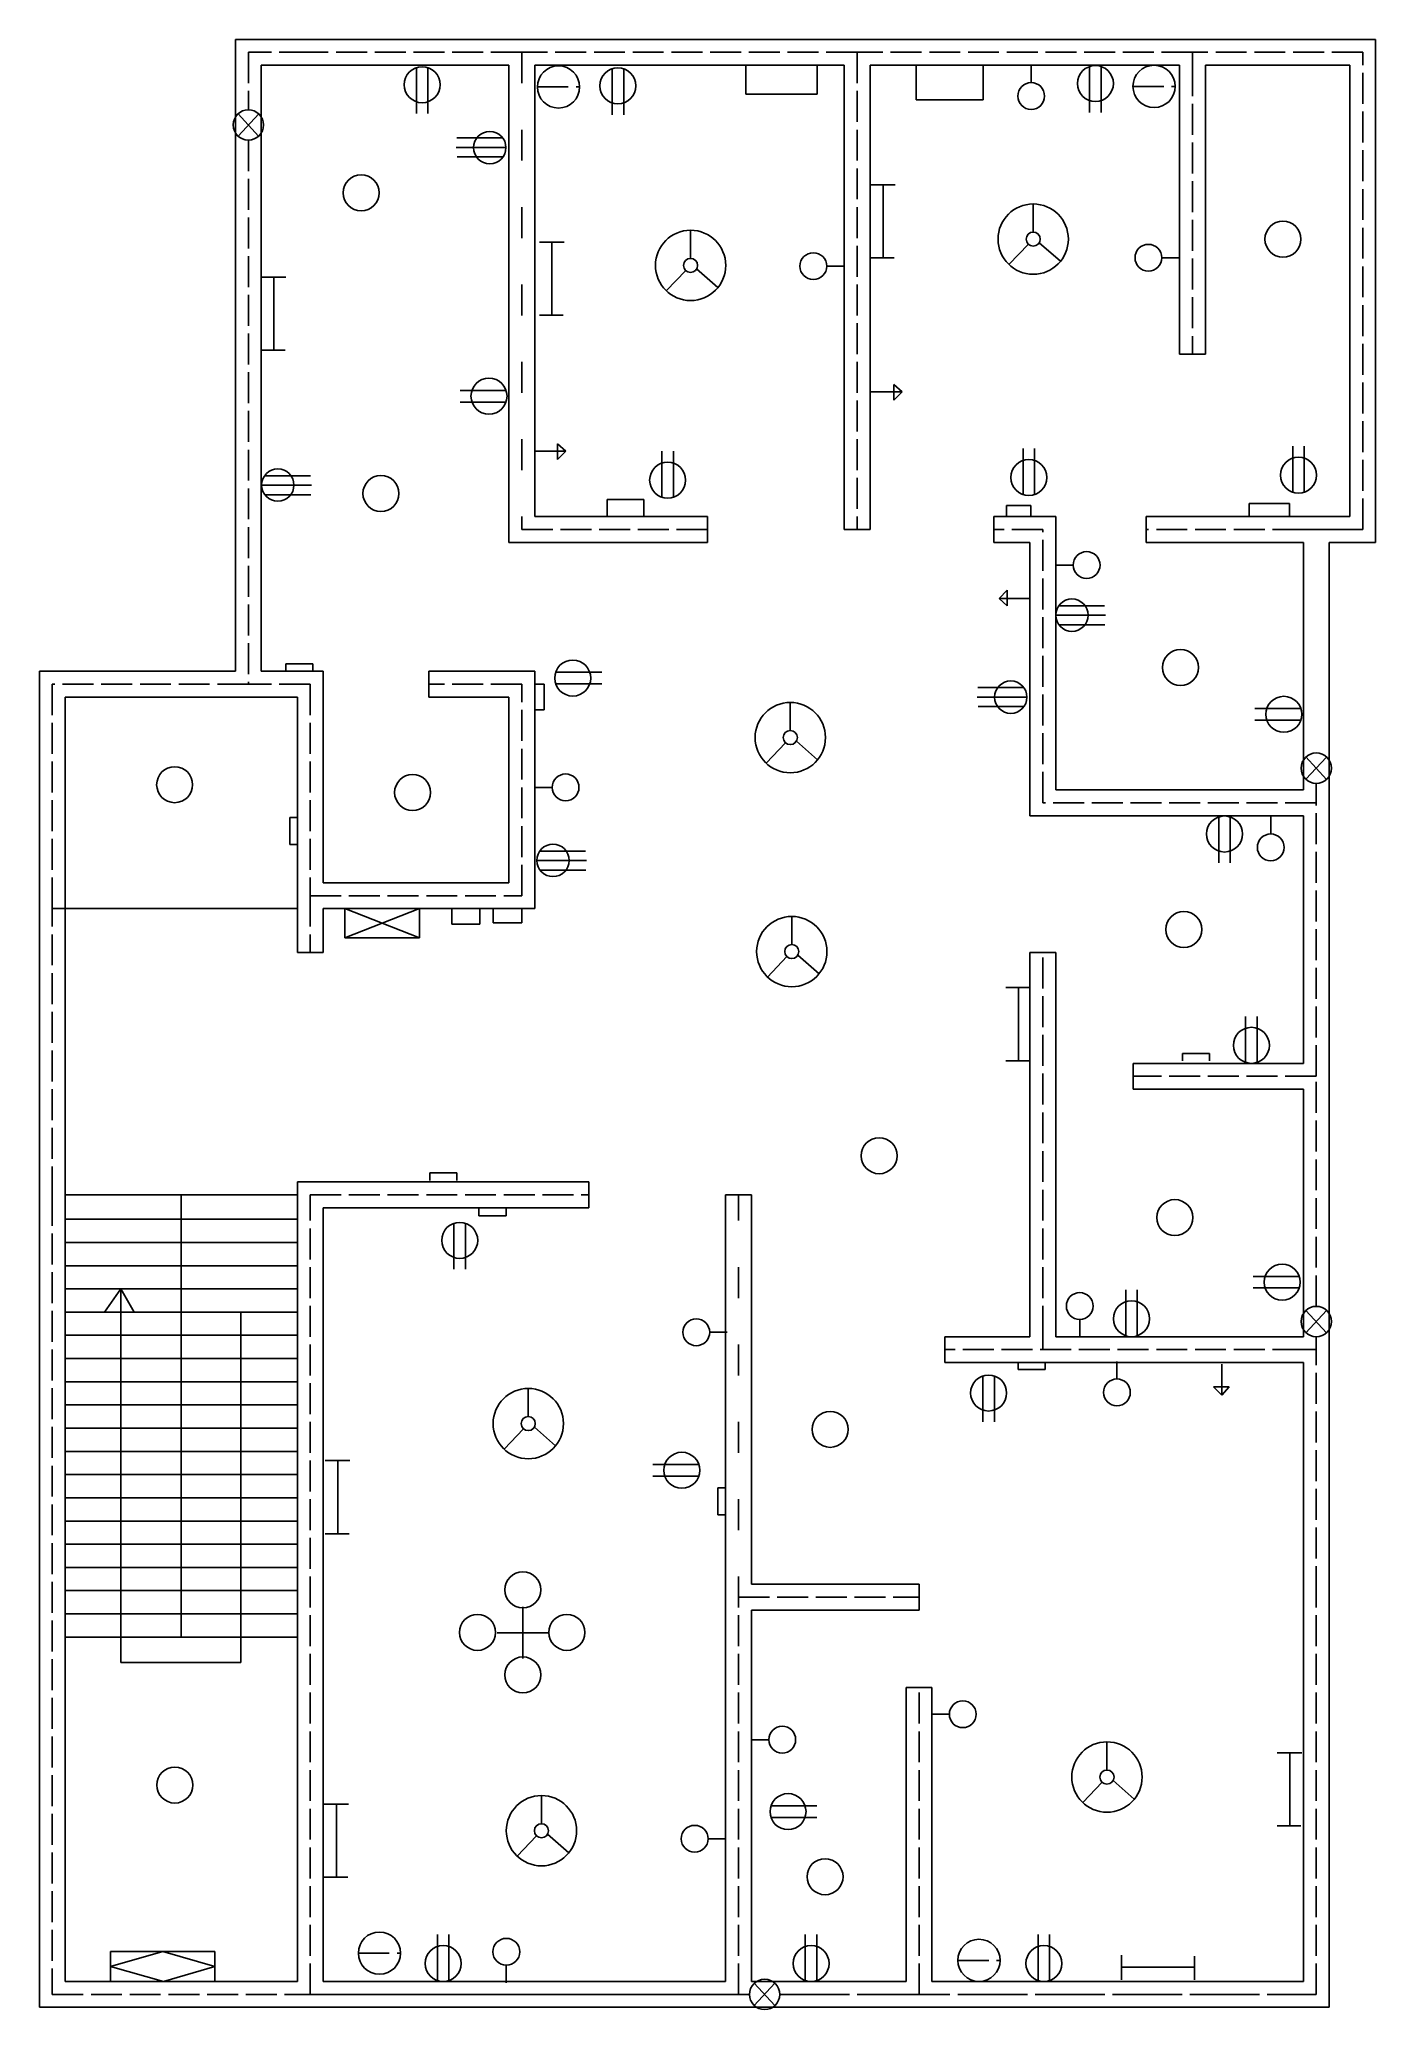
# Model space of a CAD drawing. Header units: feet. Extents: x 94 to 612, y 37 to 801.
import ezdxf

# ---------------------------------------------------------------- set-up
doc = ezdxf.new("R2010")
doc.units = ezdxf.units.FT
doc.header["$MEASUREMENT"] = 0
doc.linetypes.add('ACAD_ISO02W100', pattern=[15, 12, -3])
doc.linetypes.add('ACAD_ISO03W100', pattern=[30, 12, -18])

# ---------------------------------------------------------------- blocks, each defined once
blk = doc.blocks.new('Other Lights')
blk.add_circle((0, 0), 6.98)
blk = doc.blocks.new('two pin socket')
for p, q in [((6.62, 2.22), (-11.22, 2.22)), ((6.61, -2.24), (-11.22, -2.24))]:
    blk.add_line(p, q)
blk.add_circle((0, 0), 6.98)
blk = doc.blocks.new('Tube Lights')
for p, q in [((-4.9, 14.17), (4.67, 14.17)), ((0, 14.17), (0, -14.17)), ((-4.9, -14.17), (4.33, -14.17))]:
    blk.add_line(p, q)
blk = doc.blocks.new('three pin socket')
for p, q in [((-6.28, 0), (13.02, 0)), ((-5.16, 3.59), (12.64, 3.59)), ((-5.01, -3.78), (12.77, -3.78))]:
    blk.add_line(p, q)
blk.add_circle((0, 0), 6.28)
blk = doc.blocks.new('Exhauster Fan')
for p, q in [((4, 4.32), (-4, -4.32)), ((-3.99, 4.34), (3.99, -4.34))]:
    blk.add_line(p, q)
blk.add_circle((0, 0), 5.89)
blk = doc.blocks.new('Fan')
for p, q in [((0, 2.73), (0, 13.63)), ((-1.88, -1.97), (-9.41, -9.86)), ((2.35, -1.38), (10.57, -8.61))]:
    blk.add_line(p, q)
for radius in [13.63, 2.73]:
    blk.add_circle((0, 0), radius)
blk = doc.blocks.new('TV')
at = {"linetype": 'ACAD_ISO02W100'}
blk.add_line((-8.19, 0), (8.19, 0), dxfattribs=at)
blk.add_circle((0, 0), 8.19)
blk = doc.blocks.new('Telephone')
for p, q in [((-6.02, 0), (6.02, 0)), ((2.87, 2.78), (2.87, -3.28)), ((6.02, 0), (2.87, 2.78)), ((2.87, -3.28), (6.02, 0))]:
    blk.add_line(p, q)
blk = doc.blocks.new('Lights')
blk.add_line((3.38, 0), (-3.38, 0))
blk.add_circle((-8.59, 0), 5.2)
blk = doc.blocks.new('Switch')
for p, q in [((-5.25, -2.94), (-5.25, 0)), ((-5.25, 0), (5.25, 0)), ((5.25, 0), (5.25, -2.94))]:
    blk.add_line(p, q)

msp = doc.modelspace()

# ---------------------------------------------------------------- linework, layer by layer
for p, q in [((169.95, 795.8), (169.95, 800.8)), ((174.95, 800.8), (169.95, 800.8)), ((169.95, 795.8), (169.95, 555.8)), ((198.95, 800.8), (174.95, 800.8)), ((280.95, 800.8), (198.95, 800.8)), ((410.95, 800.8), (280.95, 800.8)), ((540.95, 800.8), (410.95, 800.8)), ((606.95, 800.8), (540.95, 800.8)), ((540.95, 790.8), (540.95, 795.8)), ((606.95, 800.8), (611.95, 800.8)), ((611.95, 795.8), (611.95, 800.8)), ((611.95, 610.8), (611.95, 795.8)), ((198.95, 790.8), (179.95, 790.8)), ((179.95, 790.8), (179.95, 555.8)), ((275.95, 790.8), (198.95, 790.8)), ((275.95, 790.8), (275.95, 610.8)), ((405.95, 790.8), (285.95, 790.8)), ((285.95, 790.8), (285.95, 615.8)), ((367.8, 790.8), (367.8, 779.51)), ((395.41, 779.51), (395.41, 790.8)), ((405.95, 790.8), (405.95, 610.8)), ((535.95, 790.8), (415.95, 790.8)), ((415.95, 790.8), (415.95, 610.8)), ((433.86, 790.8), (433.86, 777.34)), ((459.85, 777.34), (459.85, 790.8)), ((535.95, 790.8), (535.95, 678.8)), ((601.95, 790.8), (545.95, 790.8)), ((545.95, 790.8), (545.95, 678.8)), ((601.95, 615.8), (601.95, 790.8)), ((367.8, 779.51), (395.41, 779.51)), ((433.86, 777.34), (459.85, 777.34)), ((535.95, 678.8), (545.95, 678.8)), ((313.99, 615.8), (313.99, 622.42)), ((313.99, 622.42), (328.29, 622.42)), ((328.29, 622.42), (328.29, 615.8)), ((468.9, 615.8), (468.9, 620.11)), ((468.9, 620.11), (478.34, 620.11)), ((478.34, 620.11), (478.34, 615.8)), ((562.99, 615.8), (562.99, 620.9)), ((562.99, 620.9), (578.53, 620.9)), ((578.53, 620.9), (578.53, 615.8)), ((285.95, 615.8), (352.95, 615.8)), ((352.95, 615.8), (352.95, 605.8)), ((482.95, 615.8), (463.95, 615.8)), ((463.95, 615.8), (463.95, 610.8)), ((482.95, 615.8), (487.95, 615.8)), ((487.95, 610.8), (487.95, 615.8)), ((588.95, 615.8), (522.95, 615.8)), ((522.95, 615.8), (522.95, 605.8)), ((588.95, 615.8), (583.95, 615.8)), ((588.95, 615.8), (601.95, 615.8)), ((275.95, 610.8), (275.95, 605.8)), ((280.95, 605.8), (275.95, 605.8)), ((280.95, 605.8), (352.95, 605.8)), ((405.95, 610.8), (415.95, 610.8)), ((463.95, 610.8), (463.95, 605.8)), ((477.95, 605.8), (463.95, 605.8)), ((477.95, 504.8), (477.95, 605.8)), ((477.95, 504.8), (477.95, 605.8)), ((487.95, 509.8), (487.95, 610.8)), ((583.95, 605.8), (522.95, 605.8)), ((583.95, 610.8), (588.95, 610.8)), ((583.95, 509.8), (583.95, 605.8)), ((588.95, 610.8), (606.95, 610.8)), ((593.95, 504.8), (593.95, 605.8)), ((593.95, 605.8), (606.95, 605.8)), ((606.95, 605.8), (611.95, 605.8)), ((611.95, 610.8), (611.95, 605.8)), ((93.95, 550.8), (93.95, 555.8)), ((98.95, 555.8), (93.95, 555.8)), ((93.95, 550.8), (93.95, 468.8)), ((169.95, 555.8), (98.95, 555.8)), ((174.95, 550.8), (179.95, 550.8)), ((198.95, 555.8), (179.95, 555.8)), ((198.95, 555.8), (203.95, 555.8)), ((203.95, 550.8), (203.95, 555.8)), ((203.95, 550.8), (203.95, 473.8)), ((280.95, 555.8), (244.95, 555.8)), ((244.95, 555.8), (244.95, 545.8)), ((280.95, 555.8), (285.95, 555.8)), ((285.95, 550.8), (285.95, 555.8)), ((285.95, 468.8), (285.95, 550.8)), ((285.95, 550.8), (289.69, 550.8)), ((289.69, 550.8), (289.69, 540.84)), ((174.95, 545.8), (103.95, 545.8)), ((103.95, 545.8), (103.95, 468.8)), ((174.95, 545.8), (179.95, 545.8)), ((193.95, 545.8), (174.95, 545.8)), ((193.95, 545.8), (193.95, 468.8)), ((275.95, 545.8), (244.95, 545.8)), ((275.95, 473.8), (275.95, 545.8)), ((289.69, 540.84), (285.95, 540.84)), ((477.95, 504.8), (477.95, 499.8)), ((583.95, 509.8), (487.95, 509.8)), ((593.95, 398.8), (593.95, 504.8)), ((482.95, 499.8), (477.95, 499.8)), ((583.95, 499.8), (482.95, 499.8)), ((583.95, 403.8), (583.95, 499.8)), ((203.95, 473.8), (275.95, 473.8)), ((93.95, 468.8), (93.95, 352.8)), ((103.95, 468.8), (103.95, 352.8)), ((193.95, 468.8), (193.95, 446.8)), ((193.95, 468.8), (193.95, 468.8)), ((285.95, 468.8), (285.95, 463.8)), ((98.95, 463.8), (193.95, 463.8)), ((203.95, 463.8), (280.95, 463.8)), ((203.95, 463.8), (203.95, 446.8)), ((212.31, 463.8), (212.31, 452.44)), ((212.31, 452.44), (241.31, 463.8)), ((241.31, 452.44), (212.31, 463.8)), ((241.31, 452.44), (241.31, 463.8)), ((253.87, 457.76), (253.87, 463.8)), ((264.75, 463.8), (264.75, 457.76)), ((269.82, 458.24), (269.82, 463.8)), ((280.95, 463.8), (285.95, 463.8)), ((280.95, 463.8), (280.95, 458.24)), ((212.31, 452.44), (241.31, 452.44)), ((264.75, 457.76), (253.87, 457.76)), ((280.95, 458.24), (269.82, 458.24)), ((193.95, 446.8), (203.95, 446.8)), ((477.95, 297.8), (477.95, 446.8)), ((477.95, 446.8), (487.95, 446.8)), ((487.95, 297.8), (487.95, 446.8)), ((583.95, 403.8), (517.95, 403.8)), ((517.95, 403.8), (517.95, 398.8)), ((517.95, 401.3), (517.95, 393.8)), ((593.95, 292.8), (593.95, 398.8)), ((583.95, 393.8), (517.95, 393.8)), ((583.95, 297.8), (583.95, 393.8)), ((93.95, 352.8), (93.95, 42.8)), ((103.95, 352.8), (103.95, 47.8)), ((193.95, 352.8), (103.95, 352.8)), ((148.95, 352.8), (148.95, 181.35)), ((193.95, 352.8), (193.95, 357.8)), ((198.95, 357.8), (193.95, 357.8)), ((193.95, 47.8), (193.95, 352.8)), ((198.95, 357.8), (306.95, 357.8)), ((306.95, 357.8), (306.95, 347.8)), ((359.95, 47.8), (359.95, 352.8)), ((359.95, 352.8), (369.95, 352.8)), ((369.95, 201.8), (369.95, 352.8)), ((203.95, 47.8), (203.95, 347.8)), ((203.95, 347.8), (306.95, 347.8)), ((193.95, 343.35), (103.95, 343.35)), ((193.95, 343.35), (193.95, 334.35)), ((193.95, 334.35), (103.95, 334.35)), ((193.95, 334.35), (193.95, 325.35)), ((193.95, 325.35), (103.95, 325.35)), ((193.95, 325.35), (193.95, 316.35)), ((193.95, 316.35), (103.95, 316.35)), ((125.5, 316.35), (119.21, 307.35)), ((125.5, 171.43), (125.5, 316.35)), ((125.5, 316.35), (130.73, 307.35)), ((193.95, 316.35), (193.95, 307.35)), ((193.95, 307.35), (103.95, 307.35)), ((172.01, 307.35), (172.01, 171.43)), ((193.95, 307.35), (193.95, 298.35)), ((193.95, 298.35), (103.95, 298.35)), ((193.95, 298.35), (193.95, 289.35)), ((444.95, 297.8), (444.95, 287.8)), ((477.95, 297.8), (444.95, 297.8)), ((482.95, 297.8), (482.95, 292.8)), ((583.95, 297.8), (487.95, 297.8)), ((583.95, 292.8), (588.95, 292.8)), ((593.95, 196.8), (593.95, 292.8)), ((193.95, 289.35), (103.95, 289.35)), ((193.95, 289.35), (193.95, 280.35)), ((583.95, 287.8), (444.95, 287.8)), ((583.95, 287.8), (444.95, 287.8)), ((583.95, 196.8), (583.95, 287.8)), ((193.95, 280.35), (103.95, 280.35)), ((193.95, 280.35), (193.95, 271.35)), ((193.95, 271.35), (103.95, 271.35)), ((193.95, 271.35), (193.95, 262.35)), ((193.95, 262.35), (103.95, 262.35)), ((193.95, 262.35), (193.95, 253.35)), ((193.95, 253.35), (103.95, 253.35)), ((193.95, 253.35), (193.95, 244.35)), ((193.95, 244.35), (103.95, 244.35)), ((193.95, 244.35), (193.95, 235.35)), ((193.95, 235.35), (103.95, 235.35)), ((193.95, 235.35), (193.95, 226.35)), ((193.95, 226.35), (103.95, 226.35)), ((193.95, 226.35), (193.95, 217.35)), ((193.95, 217.35), (103.95, 217.35)), ((193.95, 217.35), (193.95, 208.35)), ((193.95, 208.35), (103.95, 208.35)), ((193.95, 208.35), (193.95, 199.35)), ((193.95, 199.35), (103.95, 199.35)), ((193.95, 199.35), (193.95, 190.35)), ((369.95, 201.8), (434.95, 201.8)), ((434.95, 201.8), (434.95, 191.8)), ((281.36, 173.04), (281.36, 193.04)), ((369.95, 47.8), (369.95, 191.8)), ((369.95, 191.8), (434.95, 191.8)), ((583.95, 47.8), (583.95, 196.8)), ((593.95, 42.8), (593.95, 196.8)), ((193.95, 190.35), (103.95, 190.35)), ((193.95, 190.35), (193.95, 181.35)), ((193.95, 181.35), (103.95, 181.35)), ((271.36, 183.04), (291.36, 183.04)), ((281.36, 183.04), (281.36, 173.04)), ((172.01, 171.43), (125.5, 171.43)), ((429.95, 47.8), (429.95, 161.8)), ((429.95, 161.8), (439.95, 161.8)), ((439.95, 47.8), (439.95, 161.8)), ((121.5, 47.8), (121.5, 59.5)), ((121.5, 59.5), (162, 59.5)), ((121.5, 53.65), (141.75, 59.5)), ((142, 47.8), (121.5, 53.65)), ((141.75, 59.5), (162, 53.65)), ((162, 53.65), (142, 47.8)), ((162, 59.5), (162, 47.8)), ((103.95, 47.8), (193.95, 47.8)), ((359.95, 47.8), (203.95, 47.8)), ((429.95, 47.8), (369.95, 47.8)), ((583.95, 47.8), (439.95, 47.8)), ((93.95, 42.8), (93.95, 37.8)), ((593.95, 42.8), (593.95, 37.8)), ((98.95, 37.8), (93.95, 37.8)), ((98.95, 37.8), (198.95, 37.8)), ((364.95, 37.8), (198.95, 37.8)), ((434.95, 37.8), (364.95, 37.8)), ((588.95, 37.8), (434.95, 37.8)), ((588.95, 37.8), (593.95, 37.8))]:
    msp.add_line(p, q)
at = {"linetype": 'ACAD_ISO02W100'}
for p, q in [((198.95, 795.8), (174.95, 795.8)), ((174.95, 795.8), (174.95, 773.51)), ((280.95, 795.8), (198.95, 795.8)), ((410.95, 795.8), (280.95, 795.8)), ((540.95, 795.8), (410.95, 795.8)), ((410.95, 795.8), (410.95, 610.8)), ((606.95, 795.8), (540.95, 795.8)), ((606.95, 610.8), (606.95, 795.8)), ((540.95, 790.8), (540.95, 678.8)), ((174.95, 761.73), (174.95, 550.8)), ((280.95, 610.8), (352.95, 610.8)), ((482.95, 610.8), (463.95, 610.8)), ((482.95, 504.8), (482.95, 610.8)), ((583.95, 610.8), (522.95, 610.8)), ((174.95, 550.8), (98.95, 550.8)), ((98.95, 550.8), (98.95, 468.8)), ((198.95, 550.8), (179.95, 550.8)), ((280.95, 550.8), (244.95, 550.8)), ((280.95, 468.8), (280.95, 550.8)), ((588.95, 504.8), (588.95, 512.35)), ((588.95, 504.8), (482.95, 504.8)), ((588.95, 398.8), (588.95, 504.8)), ((98.95, 468.8), (98.95, 352.8)), ((198.95, 468.8), (280.95, 468.8)), ((198.95, 468.8), (198.95, 446.8)), ((482.95, 297.8), (482.95, 446.8)), ((588.95, 398.8), (517.95, 398.8)), ((588.95, 309.58), (588.95, 398.8)), ((588.95, 309.58), (588.95, 398.8)), ((588.95, 309.58), (588.95, 398.8)), ((98.95, 352.8), (98.95, 42.8)), ((198.95, 42.8), (198.95, 352.8)), ((198.95, 352.8), (306.95, 352.8)), ((583.95, 292.8), (444.95, 292.8)), ((588.95, 292.8), (588.95, 297.8)), ((588.95, 292.8), (588.95, 297.8)), ((588.95, 292.8), (588.95, 297.8)), ((588.95, 196.8), (588.95, 292.8)), ((588.95, 196.8), (588.95, 292.8)), ((364.95, 42.8), (364.95, 196.8)), ((364.95, 196.8), (434.95, 196.8)), ((588.95, 42.8), (588.95, 196.8)), ((434.95, 42.8), (434.95, 161.8)), ((98.95, 42.8), (198.95, 42.8)), ((198.95, 42.8), (364.95, 42.8)), ((364.95, 42.8), (198.95, 42.8)), ((364.95, 42.8), (369.2, 42.8)), ((380.98, 42.8), (434.95, 42.8)), ((434.95, 42.8), (588.95, 42.8))]:
    msp.add_line(p, q, dxfattribs=at)
at = {"linetype": 'ACAD_ISO03W100'}
for p, q in [((410.95, 795.8), (280.95, 795.8)), ((280.95, 795.8), (280.95, 610.8)), ((280.95, 795.8), (280.95, 610.8)), ((540.95, 795.8), (410.95, 795.8)), ((606.95, 795.8), (540.95, 795.8)), ((98.95, 550.8), (98.95, 463.8)), ((198.95, 463.8), (198.95, 550.8)), ((198.95, 550.8), (198.95, 468.8)), ((198.95, 550.8), (198.95, 468.8)), ((588.95, 398.8), (588.95, 504.8)), ((364.95, 42.8), (364.95, 352.8)), ((583.95, 292.8), (482.95, 292.8)), ((588.95, 42.8), (588.95, 196.8)), ((369.2, 42.8), (364.95, 42.8)), ((434.95, 42.8), (380.98, 42.8)), ((588.95, 42.8), (434.95, 42.8))]:
    msp.add_line(p, q, dxfattribs=at)

# ---------------------------------------------------------------- block references
for name, p, rotation in [('two pin socket', (242.3, 783.24), 90), ('two pin socket', (318.21, 782.78), 90), ('Lights', (478.43, 787.42), 90), ('two pin socket', (503.32, 783.67), 90), ('three pin socket', (268.54, 758.84), 180), ('two pin socket', (477.55, 630.91), 270), ('two pin socket', (582.05, 631.83), 270), ('two pin socket', (337.5, 629.94), 270), ('Lights', (491.33, 597), 180), ('Telephone', (472, 584.02), 180), ('two pin socket', (300.7, 553.18), 180), ('three pin socket', (470.52, 545.78), 180), ('Lights', (289.34, 510.79), 180), ('Switch', (190.98, 493.92), 90), ('two pin socket', (553.36, 492.72), 90), ('Lights', (571.31, 496.12), 90), ('two pin socket', (563.8, 410.78), 270), ('Switch', (269.61, 344.61), 180), ('two pin socket', (256.88, 335.16), 90), ('Lights', (497.26, 301.1), 270), ('two pin socket', (517.33, 304.78), 270), ('two pin socket', (461.93, 275.98), 90), ('Switch', (478.57, 285.03), 180), ('Lights', (511.66, 284.81), 90), ('Telephone', (552.35, 281.2), 270), ('Switch', (356.92, 233.97), 90), ('Lights', (443.33, 151.44), 180), ('Lights', (373.33, 141.57), 180), ('two pin socket', (384.16, 113.67), 180), ('two pin socket', (250.46, 54.78), 270), ('Lights', (274.96, 50.73), 270), ('two pin socket', (393.1, 54.78), 270), ('two pin socket', (483.37, 54.78), 270), ('Tube Lights', (527.63, 53.3), 90)]:
    msp.add_blockref(name, p, dxfattribs=dict(rotation=rotation))
for name, p in [('TV', (295.18, 782.37)), ('TV', (526.08, 782.58)), ('Exhauster Fan', (174.95, 767.62)), ('Other Lights', (218.67, 741.33)), ('Tube Lights', (421.01, 730.24)), ('Fan', (479.22, 723.37)), ('Fan', (346.39, 713.18)), ('Other Lights', (576.04, 723.36)), ('Tube Lights', (292.66, 708.04)), ('Lights', (402.56, 712.89)), ('Lights', (532.47, 716.14)), ('Tube Lights', (184.85, 694.5)), ('two pin socket', (268.24, 662.45)), ('Telephone', (422.37, 664.16)), ('Telephone', (291.97, 641.21)), ('three pin socket', (186.36, 628.01)), ('Other Lights', (226.35, 624.75)), ('three pin socket', (494.23, 577.56)), ('Switch', (194.69, 558.75)), ('Other Lights', (536.3, 557.28)), ('Fan', (385.05, 530.1)), ('two pin socket', (576.36, 539.12)), ('Exhauster Fan', (588.95, 518.24)), ('Other Lights', (146.38, 511.84)), ('Other Lights', (238.63, 508.84)), ('three pin socket', (293.05, 482.48)), ('Fan', (385.63, 447.13)), ('Other Lights', (537.63, 455.7)), ('Tube Lights', (473.5, 419)), ('Switch', (542.31, 407.65)), ('Other Lights', (419.48, 367.98)), ('Switch', (250.54, 361.29)), ('Other Lights', (534.1, 343.98)), ('two pin socket', (575.71, 318.96)), ('Exhauster Fan', (588.95, 303.69)), ('Lights', (357.18, 299.53)), ('Fan', (283.47, 264.12)), ('Other Lights', (400.52, 261.89)), ('two pin socket', (343.03, 246.01)), ('Tube Lights', (209.64, 235.6)), ('Other Lights', (281.36, 199.68)), ('Other Lights', (263.75, 183.17)), ('Other Lights', (298.42, 183.17)), ('Other Lights', (281.36, 166.66)), ('Fan', (507.81, 127.08)), ('Other Lights', (146.48, 123.98)), ('Tube Lights', (578.66, 122.3)), ('Tube Lights', (209.16, 102.43)), ('Fan', (288.58, 106.27)), ('Lights', (356.56, 103.14)), ('Other Lights', (398.51, 88.44)), ('TV', (225.78, 58.8)), ('TV', (458.19, 55.99)), ('Exhauster Fan', (375.09, 42.8))]:
    msp.add_blockref(name, p)

doc.saveas('drawing.dxf')
